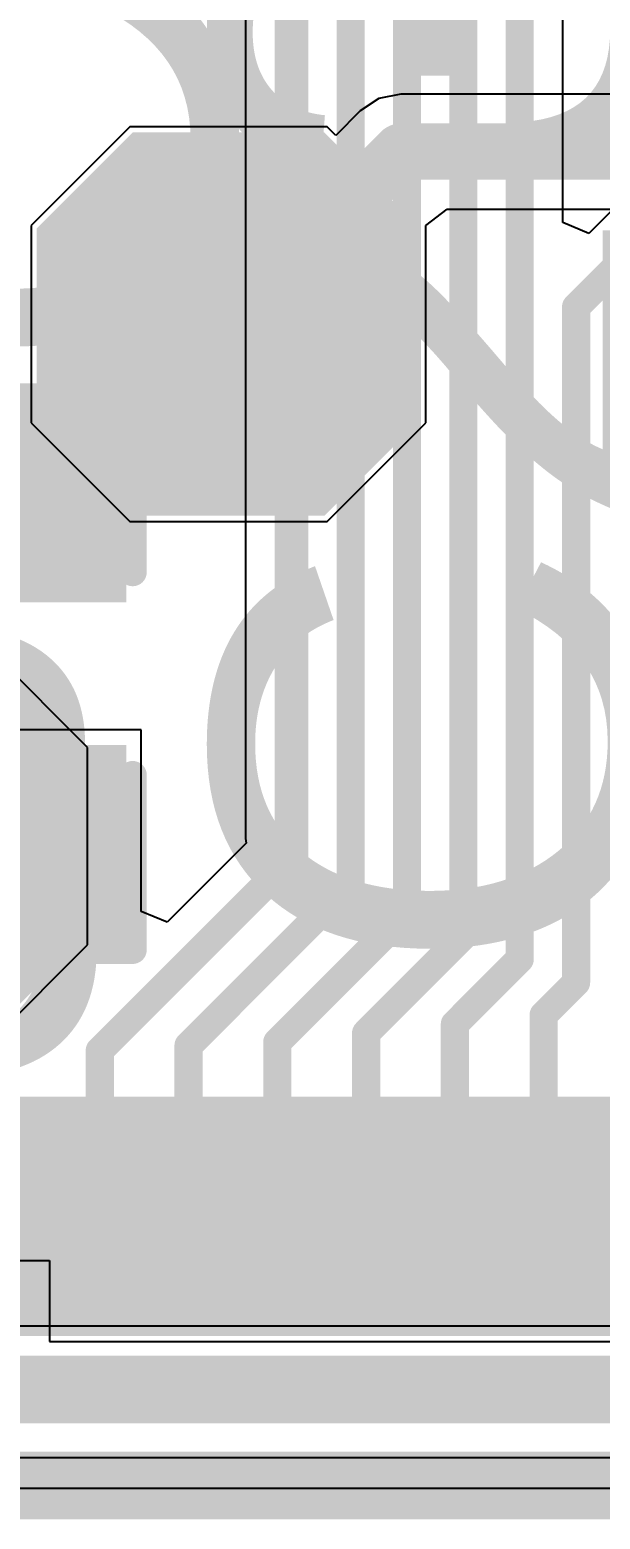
# Model space of a CAD drawing. Header units: millimetres. Extents: x -23 to 83, y -38 to 11.
# Drawn here: x 65.96 to 68.53, y -8.74 to -2.03 of the extents above; entities that cross this region are included whole.
import ezdxf

# ---------------------------------------------------------------- set-up
doc = ezdxf.new("R2010")
doc.units = ezdxf.units.MM
for name, color, linetype in [('BottomLayer', 5, 'Continuous'), ('BottomPaste', 16, 'Continuous'), ('BottomSolder', 6, 'Continuous'), ('TopLayer', 1, 'Continuous'), ('TopOverlay', 2, 'Continuous'), ('TopPaste', 8, 'Continuous'), ('TopSolder', 216, 'Continuous')]:
    doc.layers.add(name, color=color, linetype=linetype)
doc.styles.add('Arial', font='', dxfattribs={"height": 0.2})
doc.styles.get('Arial').set_extended_font_data('Arial')

# ---------------------------------------------------------------- blocks, each defined once
blk = doc.blocks.new('C___0603_36')
at = {"layer": 'TopLayer'}
for points in [[(-0.3809999999999999, 0.4445), (-0.3809999999999999, -0.4445), (-1.143, -0.4445), (-1.143, 0.4445)], [(1.143, 0.4445), (1.143, -0.4445), (0.3809999999999999, -0.4445), (0.3809999999999999, 0.4445)]]:
    blk.add_hatch(color=1, dxfattribs=at).paths.add_polyline_path(points)
at = {"layer": 'TopPaste'}
for points in [[(-0.3809999999999999, 0.4445), (-0.3809999999999999, -0.4445), (-1.143, -0.4445), (-1.143, 0.4445)], [(1.143, 0.4445), (1.143, -0.4445), (0.3809999999999999, -0.4445), (0.3809999999999999, 0.4445)]]:
    blk.add_hatch(color=8, dxfattribs=at).paths.add_polyline_path(points)
at = {"layer": 'TopSolder'}
for points in [[(-0.3210001199999999, 0.50449988), (-0.3210001199999999, -0.50449988), (-1.20299988, -0.50449988), (-1.20299988, 0.50449988)], [(1.20299988, 0.50449988), (1.20299988, -0.50449988), (0.3210001199999999, -0.50449988), (0.3210001199999999, 0.50449988)]]:
    blk.add_hatch(color=216, dxfattribs=at).paths.add_polyline_path(points)
at = {"layer": 'TopOverlay', "const_width": 0.127}
for points in [[(-1.2446, -0.5334), (-1.2446, 0.5334)], [(-0.4571999999999999, 0.5334), (-1.2446, 0.5334)], [(1.2446, 0.5334), (0.4571999999999999, 0.5334)], [(1.2446, -0.5334), (1.2446, 0.5334)], [(-0.4571999999999999, -0.5334), (-1.2446, -0.5334)], [(1.2446, -0.5334), (0.4571999999999999, -0.5334)]]:
    blk.add_lwpolyline(points, dxfattribs=at)
at = {"layer": 'TopOverlay', "const_width": 0.0635}
for points in [[(-1.27635, 0.5334, 1), (-1.21285, 0.5334, 1)], [(-1.27635, 0.5334, 1), (-1.21285, 0.5334, 1)], [(-0.4889499999999999, 0.5334, 1), (-0.42545, 0.5334, 1)], [(0.42545, 0.5334, 1), (0.4889499999999999, 0.5334, 1)], [(1.21285, 0.5334, 1), (1.27635, 0.5334, 1)], [(1.21285, 0.5334, 1), (1.27635, 0.5334, 1)], [(-1.27635, -0.5334, 1), (-1.21285, -0.5334, 1)], [(-1.27635, -0.5334, 1), (-1.21285, -0.5334, 1)], [(-0.4889499999999999, -0.5334, 1), (-0.42545, -0.5334, 1)], [(0.42545, -0.5334, 1), (0.4889499999999999, -0.5334, 1)], [(1.21285, -0.5334, 1), (1.27635, -0.5334, 1)], [(1.21285, -0.5334, 1), (1.27635, -0.5334, 1)]]:
    blk.add_lwpolyline(points, format="xyb", close=True, dxfattribs=at)
blk = doc.blocks.new('T__________B_73')
at = {"layer": 'BottomLayer'}
blk.add_hatch(color=5, dxfattribs=at).paths.add_polyline_path([(0.3809999999999999, 0.7619999999999999), (-0.3809999999999999, 0.7619999999999999), (-0.7619999999999999, 0.3809999999999999), (-0.7619999999999999, -0.3809999999999999), (-0.3809999999999999, -0.7619999999999999), (0.3809999999999999, -0.7619999999999999), (0.7619999999999999, -0.3809999999999999), (0.7619999999999999, 0.3809999999999999)])
at = {"layer": 'BottomPaste'}
blk.add_hatch(color=16, dxfattribs=at).paths.add_polyline_path([(0.3809999999999999, 0.7619999999999999), (-0.3809999999999999, 0.7619999999999999), (-0.7619999999999999, 0.3809999999999999), (-0.7619999999999999, -0.3809999999999999), (-0.3809999999999999, -0.7619999999999999), (0.3809999999999999, -0.7619999999999999), (0.7619999999999999, -0.3809999999999999), (0.7619999999999999, 0.3809999999999999)])
at = {"layer": 'BottomSolder'}
blk.add_hatch(color=6, dxfattribs=at).paths.add_polyline_path([(0.4318, 0.8636), (-0.4318, 0.8636), (-0.8636, 0.4318), (-0.8636, -0.4318), (-0.4318, -0.8636), (0.4318, -0.8636), (0.8636, -0.4318), (0.8636, 0.4318)])
blk = doc.blocks.new('T__________B_87')
at = {"layer": 'BottomLayer'}
blk.add_hatch(color=5, dxfattribs=at).paths.add_polyline_path([(0.3809999999999999, 0.7619999999999999), (-0.3809999999999999, 0.7619999999999999), (-0.7619999999999999, 0.3809999999999999), (-0.7619999999999999, -0.3809999999999999), (-0.3809999999999999, -0.7619999999999999), (0.3809999999999999, -0.7619999999999999), (0.7619999999999999, -0.3809999999999999), (0.7619999999999999, 0.3809999999999999)])
at = {"layer": 'BottomPaste'}
blk.add_hatch(color=16, dxfattribs=at).paths.add_polyline_path([(0.3809999999999999, 0.7619999999999999), (-0.3809999999999999, 0.7619999999999999), (-0.7619999999999999, 0.3809999999999999), (-0.7619999999999999, -0.3809999999999999), (-0.3809999999999999, -0.7619999999999999), (0.3809999999999999, -0.7619999999999999), (0.7619999999999999, -0.3809999999999999), (0.7619999999999999, 0.3809999999999999)])
at = {"layer": 'BottomSolder'}
blk.add_hatch(color=6, dxfattribs=at).paths.add_polyline_path([(0.4318, 0.8636), (-0.4318, 0.8636), (-0.8636, 0.4318), (-0.8636, -0.4318), (-0.4318, -0.8636), (0.4318, -0.8636), (0.8636, -0.4318), (0.8636, 0.4318)])
blk = doc.blocks.new('QFN_56__7X7__121')
at = {"layer": 'TopLayer'}
for points in [[(-3.87549898, 1.50000208), (-3.00049946, 1.50000208), (-3.00049946, 1.30000248), (-3.87549898, 1.30000248)], [(-3.87549898, 1.10000288), (-3.00049946, 1.10000288), (-3.00049946, 0.9000032799999999), (-3.87549898, 0.9000032799999999)], [(-3.87549898, 0.7000011399999999), (-3.00049946, 0.7000011399999999), (-3.00049946, 0.50000154), (-3.87549898, 0.50000154)], [(-3.87549898, 0.30000194), (-3.00049946, 0.30000194), (-3.00049946, 0.10000234), (-3.87549898, 0.10000234)], [(-3.87549898, -0.09999725999999999), (-3.00049946, -0.09999725999999999), (-3.00049946, -0.29999686), (-3.87549898, -0.29999686)], [(-3.87549898, -0.49999646), (-3.00049946, -0.49999646), (-3.00049946, -0.69999606), (-3.87549898, -0.69999606)], [(-3.87549898, -0.8999982), (-3.00049946, -0.8999982), (-3.00049946, -1.0999978), (-3.87549898, -1.0999978)]]:
    blk.add_hatch(color=1, dxfattribs=at).paths.add_polyline_path(points)
at = {"layer": 'TopPaste'}
for points in [[(-3.87549898, 1.50000208), (-3.00049946, 1.50000208), (-3.00049946, 1.30000248), (-3.87549898, 1.30000248)], [(-3.87549898, 1.10000288), (-3.00049946, 1.10000288), (-3.00049946, 0.9000032799999999), (-3.87549898, 0.9000032799999999)], [(-3.87549898, 0.7000011399999999), (-3.00049946, 0.7000011399999999), (-3.00049946, 0.50000154), (-3.87549898, 0.50000154)], [(-3.87549898, 0.30000194), (-3.00049946, 0.30000194), (-3.00049946, 0.10000234), (-3.87549898, 0.10000234)], [(-3.87549898, -0.09999725999999999), (-3.00049946, -0.09999725999999999), (-3.00049946, -0.29999686), (-3.87549898, -0.29999686)], [(-3.87549898, -0.49999646), (-3.00049946, -0.49999646), (-3.00049946, -0.69999606), (-3.87549898, -0.69999606)], [(-3.87549898, -0.8999982), (-3.00049946, -0.8999982), (-3.00049946, -1.0999978), (-3.87549898, -1.0999978)]]:
    blk.add_hatch(color=8, dxfattribs=at).paths.add_polyline_path(points)
at = {"layer": 'TopSolder'}
for points in [[(-3.97709898, 2.00160128), (-2.89889946, 2.00160128), (-2.89889946, 1.59840168), (-3.97709898, 1.59840168)], [(-3.97709898, 1.60160208), (-2.89889946, 1.60160208), (-2.89889946, 1.19840248), (-3.97709898, 1.19840248)], [(-3.97709898, 1.20160288), (-2.89889946, 1.20160288), (-2.89889946, 0.7984032799999999), (-3.97709898, 0.7984032799999999)], [(-3.97709898, 0.8016011399999999), (-2.89889946, 0.8016011399999999), (-2.89889946, 0.39840154), (-3.97709898, 0.39840154)], [(-3.97709898, 0.40160194), (-2.89889946, 0.40160194), (-2.89889946, -0.00159766), (-3.97709898, -0.00159766)], [(-3.97709898, 0.00160274), (-2.89889946, 0.00160274), (-2.89889946, -0.4015968599999999), (-3.97709898, -0.4015968599999999)], [(-3.97709898, -0.39839646), (-2.89889946, -0.39839646), (-2.89889946, -0.8015960599999999), (-3.97709898, -0.8015960599999999)], [(-3.97709898, -0.7983982000000001), (-2.89889946, -0.7983982000000001), (-2.89889946, -1.2015978), (-3.97709898, -1.2015978)]]:
    blk.add_hatch(color=216, dxfattribs=at).paths.add_polyline_path(points)

msp = doc.modelspace()

# ---------------------------------------------------------------- linework, layer by layer
at = {"layer": 'BottomLayer'}
for p, q in [((67.53080981999999, -2.33642662), (67.44679169999999, -2.3925657)), ((67.62991554, -2.31671368), (67.53080981999999, -2.33642662)), ((68.77468846, -2.31671368), (67.62991554, -2.31671368)), ((67.44679169999999, -2.3925657), (67.3364287, -2.5029287)), ((66.4083, -2.4638), (65.96379999999999, -2.9083)), ((67.2973, -2.4638), (66.4083, -2.4638)), ((67.3364287, -2.5029287), (67.2973, -2.4638)), ((67.7418, -2.90830254), (67.83829967999999, -2.8346654)), ((67.83829967999999, -2.8346654), (68.65360919999999, -2.8346654)), ((65.96379999999999, -2.9083), (65.96379999999999, -3.797299999999999)), ((67.7418, -3.797299999999999), (67.7418, -2.90830254)), ((65.96379999999999, -3.797299999999999), (66.4083, -4.2418)), ((67.2973, -4.2418), (67.7418, -3.797299999999999)), ((66.4083, -4.2418), (67.2973, -4.2418)), ((66.2178, -5.260593999999999), (65.7733, -4.816094)), ((66.2178, -6.149594), (66.2178, -5.260593999999999)), ((65.7733, -6.594094), (66.2178, -6.149594)), ((71.19724394, -7.8685263), (51.73874336, -7.8685263))]:
    msp.add_line(p, q, dxfattribs=at)
for points, const_width in [([(66.85280508, -3.3528), (67.62991554, -2.57568954)], 0.254), ([(67.62991554, -2.57568954), (69.11957728, -2.57568954)], 0.254), ([(66.8528, -3.3528), (66.85280508, -3.3528)], 0.127), ([(51.73874336, -8.1534), (71.19725663999999, -8.1534)], 0.3048), ([(51.9176, -8.5852), (71.01839999999999, -8.5852)], 0.3048)]:
    msp.add_lwpolyline(points, dxfattribs=dict(at, const_width=const_width))
for points, const_width in [([(67.56641554, -2.57568954, 1), (67.69341553999999, -2.57568954, 1)], 0.127), ([(67.56641554, -2.57568954, 1), (67.69341553999999, -2.57568954, 1)], 0.127), ([(66.78930507999999, -3.3528, 1), (66.91630508, -3.3528, 1)], 0.127), ([(66.82105, -3.3528, 1), (66.88454999999999, -3.3528, 1)], 0.0635), ([(66.82105508, -3.3528, 1), (66.88455508, -3.3528, 1)], 0.0635)]:
    msp.add_lwpolyline(points, format="xyb", close=True, dxfattribs=dict(at, const_width=const_width))
at = {"layer": 'TopLayer'}
for p, q in [((66.92919303999999, 2.19601288), (66.92919303999999, -5.671101179999999)), ((68.35930447999999, -2.89534346), (68.35930447999999, -1.30818128)), ((68.71231368, -2.70826992), (68.47663724, -2.94394382)), ((68.47663724, -2.94394382), (68.35930447999999, -2.89534346)), ((66.45909999999999, -5.1816), (65.31609999999999, -5.1816)), ((66.45909999999999, -5.99929458), (66.45909999999999, -5.1816)), ((66.93318083999999, -5.6911494), (66.57643276, -6.04789748)), ((66.92919303999999, -5.671101179999999), (66.93318083999999, -5.6911494)), ((66.57643276, -6.04789748), (66.45909999999999, -5.99929458)), ((65.70012259999999, -7.571592679999999), (66.04612393999999, -7.571592679999999)), ((66.04612393999999, -7.571592679999999), (66.04612393999999, -7.936994539999999)), ((66.04612393999999, -7.936994539999999), (69.30012302, -7.936994539999999)), ((68.83702005999999, -8.46059268), (64.82562346, -8.46059268)), ((65.14390832, -8.59805748), (68.7727352, -8.59805748))]:
    msp.add_line(p, q, dxfattribs=at)
for points, const_width in [([(67.13637322, -5.671101179999999), (67.13637322, 2.281829319999999)], 0.1524), ([(67.40307322, -5.87312008), (67.40307322, 2.15455246)], 0.127), ([(67.65707322, -3.29608942), (67.65707322, 1.56627322)], 0.127), ([(67.91107321999999, -3.40129876), (67.91107321999999, -0.44032678)], 0.127), ([(68.16507322, -6.21432336), (68.16507322, -1.22772678)], 0.127), ([(68.41907322, -3.2761936), (69.11957728, -2.57568954)], 0.127), ([(68.41907322, -6.31961144), (68.41907322, -3.2761936)], 0.127), ([(67.65707322, -6.003942779999999), (67.65707322, -3.29608942)], 0.127), ([(67.91107321999999, -6.10914958), (67.91107321999999, -3.40129876)], 0.127), ([(67.13637322, -5.671101179999999), (67.14907322, -5.671101179999999)], 0.127), ([(67.14907322, -5.74994278), (67.14907322, -5.671101179999999)], 0.127), ([(66.27277322, -6.626242779999999), (67.14907322, -5.74994278)], 0.127), ([(67.23624348, -6.03996252), (67.40307322, -5.87312008)], 0.127), ([(67.07287321999999, -6.588142779999999), (67.65707322, -6.003942779999999)], 0.127), ([(66.67282322, -6.603382779999999), (67.23624348, -6.03996252)], 0.127), ([(67.47292321999998, -6.547502779999999), (67.91107321999999, -6.10914958)], 0.127), ([(67.87297321999999, -6.50660878), (68.16507322, -6.21432336)], 0.127), ([(68.27302322, -6.46571478), (68.41907322, -6.319664779999999)], 0.127), ([(68.41907322, -6.319664779999999), (68.41907322, -6.31961144)], 0.127), ([(68.27302322, -7.372494779999999), (68.27302322, -6.46571478)], 0.127), ([(67.47292321999998, -7.372494779999999), (67.47292321999998, -6.547502779999999)], 0.127), ([(67.87297321999999, -7.372494779999999), (67.87297321999999, -6.50660878)], 0.127), ([(66.27277322, -7.372494779999999), (66.27277322, -6.626242779999999)], 0.127), ([(66.67282322, -7.372494779999999), (66.67282322, -6.603382779999999)], 0.127), ([(67.07287321999999, -7.372494779999999), (67.07287321999999, -6.588142779999999)], 0.127)]:
    msp.add_lwpolyline(points, dxfattribs=dict(at, const_width=const_width))
for points, const_width in [([(68.38732321999998, -3.2761936, 1), (68.45082322, -3.2761936, 1)], 0.0635), ([(68.38732321999998, -3.2761936, 1), (68.45082322, -3.2761936, 1)], 0.0635), ([(67.62532322, -3.29608942, 1), (67.68882321999999, -3.29608942, 1)], 0.0635), ([(67.62532322, -3.29608942, 1), (67.68882321999999, -3.29608942, 1)], 0.0635), ([(67.87932321999999, -3.40129876, 1), (67.94282322, -3.40129876, 1)], 0.0635), ([(67.87932321999999, -3.40129876, 1), (67.94282322, -3.40129876, 1)], 0.0635), ([(67.09827322, -5.671101179999999, 1), (67.17447322, -5.671101179999999, 1)], 0.0762), ([(67.10462322, -5.671101179999999, 1), (67.16812322, -5.671101179999999, 1)], 0.0635), ([(67.11732322, -5.671101179999999, 1), (67.18082322, -5.671101179999999, 1)], 0.0635), ([(67.11732322, -5.671101179999999, 1), (67.18082322, -5.671101179999999, 1)], 0.0635), ([(67.11732322, -5.74994278, 1), (67.18082322, -5.74994278, 1)], 0.0635), ([(67.11732322, -5.74994278, 1), (67.18082322, -5.74994278, 1)], 0.0635), ([(67.37132322, -5.87312008, 1), (67.43482322, -5.87312008, 1)], 0.0635), ([(67.37132322, -5.87312008, 1), (67.43482322, -5.87312008, 1)], 0.0635), ([(67.62532322, -6.003942779999999, 1), (67.68882321999999, -6.003942779999999, 1)], 0.0635), ([(67.62532322, -6.003942779999999, 1), (67.68882321999999, -6.003942779999999, 1)], 0.0635), ([(67.20449348, -6.03996252, 1), (67.26799348, -6.03996252, 1)], 0.0635), ([(67.20449348, -6.03996252, 1), (67.26799348, -6.03996252, 1)], 0.0635), ([(67.87932321999999, -6.10914958, 1), (67.94282322, -6.10914958, 1)], 0.0635), ([(67.87932321999999, -6.10914958, 1), (67.94282322, -6.10914958, 1)], 0.0635), ([(68.13332322, -6.21432336, 1), (68.19682322, -6.21432336, 1)], 0.0635), ([(68.13332322, -6.21432336, 1), (68.19682322, -6.21432336, 1)], 0.0635), ([(68.38732321999998, -6.31961144, 1), (68.45082322, -6.31961144, 1)], 0.0635), ([(68.38732321999998, -6.31961144, 1), (68.45082322, -6.31961144, 1)], 0.0635), ([(68.38732321999998, -6.319664779999999, 1), (68.45082322, -6.319664779999999, 1)], 0.0635), ([(68.38732321999998, -6.319664779999999, 1), (68.45082322, -6.319664779999999, 1)], 0.0635), ([(68.24127322, -6.46571478, 1), (68.30477321999999, -6.46571478, 1)], 0.0635), ([(68.24127322, -6.46571478, 1), (68.30477321999999, -6.46571478, 1)], 0.0635), ([(67.44117322, -6.547502779999999, 1), (67.50467322, -6.547502779999999, 1)], 0.0635), ([(67.44117322, -6.547502779999999, 1), (67.50467322, -6.547502779999999, 1)], 0.0635), ([(67.84122322, -6.50660878, 1), (67.90472322, -6.50660878, 1)], 0.0635), ([(67.84122322, -6.50660878, 1), (67.90472322, -6.50660878, 1)], 0.0635), ([(66.24102322, -6.626242779999999, 1), (66.30452322, -6.626242779999999, 1)], 0.0635), ([(66.24102322, -6.626242779999999, 1), (66.30452322, -6.626242779999999, 1)], 0.0635), ([(66.64107322, -6.603382779999999, 1), (66.70457322, -6.603382779999999, 1)], 0.0635), ([(66.64107322, -6.603382779999999, 1), (66.70457322, -6.603382779999999, 1)], 0.0635), ([(67.04112321999999, -6.588142779999999, 1), (67.10462322, -6.588142779999999, 1)], 0.0635), ([(67.04112321999999, -6.588142779999999, 1), (67.10462322, -6.588142779999999, 1)], 0.0635), ([(66.24102322, -7.372494779999999, 1), (66.30452322, -7.372494779999999, 1)], 0.0635), ([(66.64107322, -7.372494779999999, 1), (66.70457322, -7.372494779999999, 1)], 0.0635), ([(67.04112321999999, -7.372494779999999, 1), (67.10462322, -7.372494779999999, 1)], 0.0635), ([(67.44117322, -7.372494779999999, 1), (67.50467322, -7.372494779999999, 1)], 0.0635), ([(67.84122322, -7.372494779999999, 1), (67.90472322, -7.372494779999999, 1)], 0.0635), ([(68.24127322, -7.372494779999999, 1), (68.30477321999999, -7.372494779999999, 1)], 0.0635)]:
    msp.add_lwpolyline(points, format="xyb", close=True, dxfattribs=dict(at, const_width=const_width))

# ---------------------------------------------------------------- block references
for name, p, rotation in [('T__________B_73', (66.8528, -3.3528), 180), ('C___0603_36', (65.88759999999999, -4.9276), 270), ('T__________B_87', (65.3288, -5.705094), 180), ('QFN_56__7X7__121', (66.87312, -10.810494), 270)]:
    msp.add_blockref(name, p, dxfattribs=dict(rotation=rotation))

# ---------------------------------------------------------------- texts
at = {"layer": 'TopOverlay', "style": 'Arial'}
for s, p in [('C25', (66.87332574, -3.5935666)), ('C23', (68.75292574, -6.30680984))]:
    msp.add_text(s, height=1.9685, rotation=90, dxfattribs=at).set_placement(p)
msp.add_text('U3', height=1.9685, dxfattribs=at).set_placement((62.86478156, -6.717931699999999))

doc.saveas('drawing.dxf')
